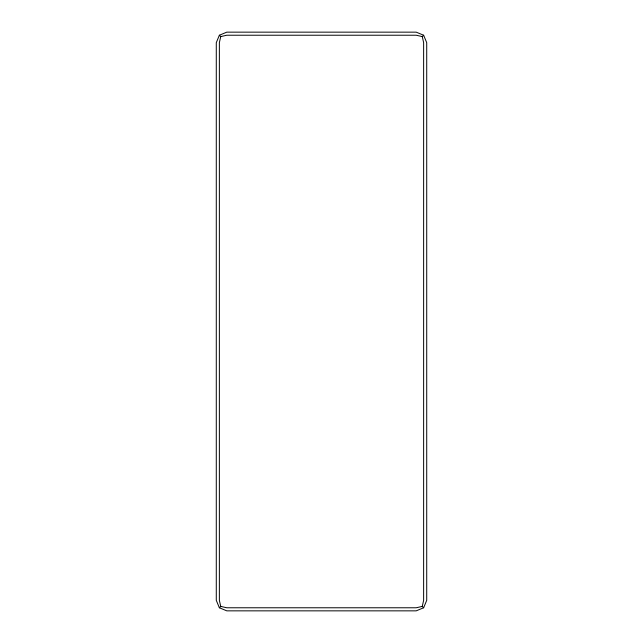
<?xml version="1.0" encoding="UTF-8"?>
<svg xmlns="http://www.w3.org/2000/svg" width="643" height="643" viewBox="0 0 643 643"><rect width="100%" height="100%" fill="white"/><g stroke="black" fill="none" stroke-linecap="round" stroke-linejoin="round"><path stroke-width="0.96" d="M219.367 35.228L220.726 36.595L219.367 42.671L219.367 600.329L220.726 606.405L219.367 607.772L216.281 600.329L216.281 42.671L219.367 35.228L226.802 32.15L416.198 32.15L423.633 35.228L426.719 42.671L426.719 600.329L423.633 607.772L416.198 610.85L226.802 610.85L219.367 607.772M423.633 607.772L422.274 606.405L423.633 600.329L423.633 42.671L422.274 36.595L423.633 35.228M220.726 36.595L226.802 35.228L416.198 35.228L422.274 36.595M422.274 606.405L416.198 607.772L226.802 607.772L220.726 606.405"/></g></svg>
